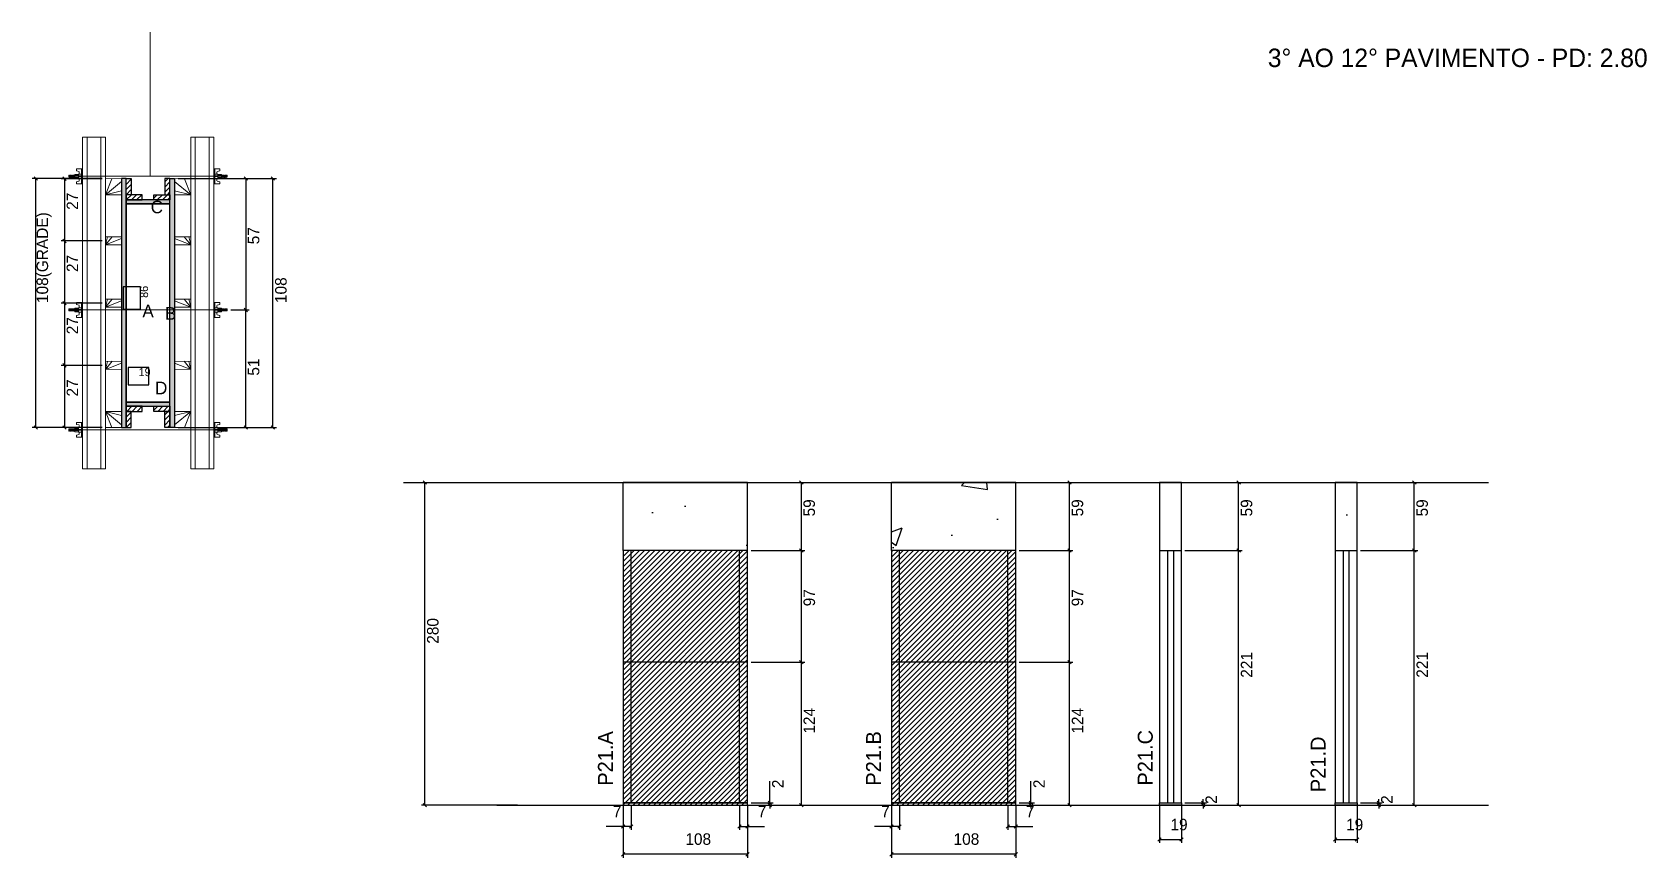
# Model space of a CAD drawing. Header units: metres. Extents: x 4281 to 5683, y 6329 to 7045.
import ezdxf

# ---------------------------------------------------------------- set-up
doc = ezdxf.new("R2010")
doc.units = ezdxf.units.M
for name, color, linetype in [('CHAPA', 7, 'Continuous'), ('COTA', 7, 'Continuous'), ('Hachura', 7, 'Continuous'), ('Madeira', 7, 'Continuous'), ('NIVEL 2° PAV.', 7, 'Continuous'), ('NOMENCLATURA', 7, 'Continuous'), ('Nível', 7, 'Continuous'), ('Painéis', 7, 'Continuous'), ('Perfil Metálico', 7, 'Continuous'), ('SARR_2.2x7', 7, 'Continuous'), ('SARRAFO', 7, 'Continuous'), ('Texto Seção', 7, 'Continuous'), ('TEXTO_GERAL', 7, 'Continuous')]:
    doc.layers.add(name, color=color, linetype=linetype)

msp = doc.modelspace()

# ---------------------------------------------------------------- hatches: boundary and pattern name
at = {"layer": 'COTA'}
h = msp.add_hatch(dxfattribs=at)
h.set_pattern_fill('AR-CONC')
h.paths.add_polyline_path([(4794.5, 6654.7), (4794.5, 6595.7), (4902.5, 6595.7), (4902.5, 6654.7), (4794.5, 6654.7)])
h = msp.add_hatch(dxfattribs=at)
h.set_pattern_fill('AR-CONC')
h.paths.add_polyline_path([(5027.4, 6654.7), (5027.4, 6595.7), (5135.4, 6595.7), (5135.4, 6654.7), (5027.4, 6654.7)])
h = msp.add_hatch(dxfattribs=at)
h.set_pattern_fill('AR-CONC')
h.paths.add_polyline_path([(5279.2, 6595.7), (5279.2, 6654.7), (5260.2, 6654.7), (5260.2, 6595.7), (5279.2, 6595.7)])
h = msp.add_hatch(dxfattribs=at)
h.set_pattern_fill('AR-CONC')
h.paths.add_polyline_path([(5431.7, 6595.7), (5431.7, 6654.7), (5412.7, 6654.7), (5412.7, 6595.7), (5431.7, 6595.7)])
at = {"layer": 'Hachura'}
h = msp.add_hatch(color=7, dxfattribs=at)
h.dxf.hatch_style = 1
h.paths.add_polyline_path([(4363, 6918.4), (4359, 6918.4), (4359, 6702.4), (4363, 6702.4), (4363, 6918.4)])
h = msp.add_hatch(color=7, dxfattribs=at)
h.dxf.hatch_style = 1
h.paths.add_polyline_path([(4363, 6918.4), (4359, 6918.4), (4359, 6702.4), (4363, 6702.4), (4363, 6918.4)])
h = msp.add_hatch(dxfattribs=at)
h.set_pattern_fill('ANSI31')
h.paths.add_polyline_path([(4363, 6904.4), (4367.4, 6904.4), (4367.4, 6918.4), (4363, 6918.4), (4363, 6904.4)])
h = msp.add_hatch(dxfattribs=at)
h.set_pattern_fill('ANSI31')
h.paths.add_polyline_path([(4401, 6904.4), (4396.6, 6904.4), (4396.6, 6918.4), (4401, 6918.4), (4401, 6904.4)])
h = msp.add_hatch(color=7, dxfattribs=at)
h.dxf.hatch_style = 1
h.paths.add_polyline_path([(4401, 6918.4), (4405, 6918.4), (4405, 6702.4), (4401, 6702.4), (4401, 6918.4)])
h = msp.add_hatch(color=7, dxfattribs=at)
h.dxf.hatch_style = 1
h.paths.add_polyline_path([(4401, 6918.4), (4405, 6918.4), (4405, 6702.4), (4401, 6702.4), (4401, 6918.4)])
h = msp.add_hatch(dxfattribs=at)
h.set_pattern_fill('ANSI31')
h.paths.add_polyline_path([(4363, 6900), (4363, 6904.4), (4377, 6904.4), (4377, 6900), (4363, 6900)])
h = msp.add_hatch(color=7, dxfattribs=at)
h.dxf.hatch_style = 1
h.paths.add_polyline_path([(4401, 6896.4), (4401, 6900), (4363, 6900), (4363, 6896.4), (4401, 6896.4)])
h = msp.add_hatch(color=7, dxfattribs=at)
h.dxf.hatch_style = 1
h.paths.add_polyline_path([(4401, 6896.4), (4401, 6900), (4363, 6900), (4363, 6896.4), (4401, 6896.4)])
h = msp.add_hatch(dxfattribs=at)
h.set_pattern_fill('ANSI31')
h.paths.add_polyline_path([(4401, 6900), (4401, 6904.4), (4387, 6904.4), (4387, 6900), (4401, 6900)])
h = msp.add_hatch(color=7, dxfattribs=at)
h.dxf.hatch_style = 1
h.paths.add_polyline_path([(4401, 6720.8), (4401, 6724.4), (4363, 6724.4), (4363, 6720.8), (4401, 6720.8)])
h = msp.add_hatch(color=7, dxfattribs=at)
h.dxf.hatch_style = 1
h.paths.add_polyline_path([(4401, 6720.8), (4401, 6724.4), (4363, 6724.4), (4363, 6720.8), (4401, 6720.8)])
h = msp.add_hatch(dxfattribs=at)
h.set_pattern_fill('ANSI31')
h.paths.add_polyline_path([(4363, 6716.4), (4363, 6720.8), (4377, 6720.8), (4377, 6716.4), (4363, 6716.4)])
h = msp.add_hatch(dxfattribs=at)
h.set_pattern_fill('ANSI31')
h.paths.add_polyline_path([(4363, 6716.4), (4367.4, 6716.4), (4367.4, 6702.4), (4363, 6702.4), (4363, 6716.4)])
h = msp.add_hatch(dxfattribs=at)
h.set_pattern_fill('ANSI31')
h.paths.add_polyline_path([(4401, 6716.4), (4401, 6720.8), (4387, 6720.8), (4387, 6716.4), (4401, 6716.4)])
h = msp.add_hatch(dxfattribs=at)
h.set_pattern_fill('ANSI31')
h.paths.add_polyline_path([(4401, 6716.4), (4396.6, 6716.4), (4396.6, 6702.4), (4401, 6702.4), (4401, 6716.4)])
h = msp.add_hatch(dxfattribs=at)
h.set_pattern_fill('ANSI31')
h.paths.add_polyline_path([(4902.5, 6595.7), (4794.5, 6595.7), (4794.5, 6374.7), (4902.5, 6374.7), (4902.5, 6595.7)])
h = msp.add_hatch(dxfattribs=at)
h.set_pattern_fill('ANSI31')
h.paths.add_polyline_path([(5135.4, 6595.7), (5027.4, 6595.7), (5027.4, 6374.7), (5135.4, 6374.7), (5135.4, 6595.7)])

# ---------------------------------------------------------------- linework, layer by layer
at = {"layer": 'CHAPA', "color": 1, "lineweight": 25}
for points in [[(4363, 6918.4), (4359, 6918.4), (4359, 6702.4), (4363, 6702.4)], [(4363, 6918.4), (4359, 6918.4), (4359, 6702.4), (4363, 6702.4)], [(4401, 6918.4), (4405, 6918.4), (4405, 6702.4), (4401, 6702.4)], [(4401, 6918.4), (4405, 6918.4), (4405, 6702.4), (4401, 6702.4)], [(4401, 6896.4), (4401, 6900), (4363, 6900), (4363, 6896.4)], [(4401, 6896.4), (4401, 6900), (4363, 6900), (4363, 6896.4)], [(4401, 6720.8), (4401, 6724.4), (4363, 6724.4), (4363, 6720.8)], [(4401, 6720.8), (4401, 6724.4), (4363, 6724.4), (4363, 6720.8)]]:
    msp.add_lwpolyline(points, close=True, dxfattribs=at)
at = {"layer": 'COTA', "color": 241, "lineweight": 25}
for p, q in [((4342, 6918.4), (4281.5, 6918.4)), ((4284.5, 6702.4), (4284.5, 6918.4)), ((4342, 6918.3), (4306.4, 6918.3)), ((4309.4, 6918.3), (4309.4, 6864.3)), ((4408, 6918.4), (4493.4, 6918.4)), ((4442, 6918.4), (4469.8, 6918.4)), ((4466.8, 6918.4), (4466.8, 6804.4)), ((4490.4, 6702.4), (4490.4, 6918.4)), ((4342, 6864.3), (4306.4, 6864.3)), ((4342, 6864.3), (4306.4, 6864.3)), ((4309.4, 6864.3), (4309.4, 6810.3)), ((4342, 6810.3), (4306.4, 6810.3)), ((4342, 6810.3), (4306.4, 6810.3)), ((4309.4, 6810.3), (4309.4, 6756.3)), ((4453.8, 6804.4), (4469.8, 6804.4)), ((4453.8, 6804.4), (4469.8, 6804.4)), ((4466.8, 6702.4), (4466.8, 6804.4)), ((4342, 6756.3), (4306.4, 6756.3)), ((4342, 6756.3), (4306.4, 6756.3)), ((4309.4, 6756.3), (4309.4, 6702.3)), ((4342, 6702.4), (4281.5, 6702.4)), ((4342, 6702.3), (4306.4, 6702.3)), ((4408, 6702.4), (4493.4, 6702.4)), ((4442, 6702.4), (4469.8, 6702.4)), ((4902.5, 6654.7), (4794.5, 6654.7)), ((4794.5, 6595.7), (4794.5, 6654.7)), ((4902.5, 6595.7), (4902.5, 6654.7)), ((5135.4, 6654.7), (5027.4, 6654.7)), ((5027.4, 6595.7), (5027.4, 6654.7)), ((5135.4, 6595.7), (5135.4, 6654.7))]:
    msp.add_line(p, q, dxfattribs=at)
at = {"layer": 'COTA', "color": 0, "lineweight": 25}
for p, q in [((4286, 6916.9), (4283, 6919.9)), ((4310.9, 6916.8), (4307.9, 6919.8)), ((4468.3, 6916.9), (4465.3, 6919.9)), ((4491.9, 6916.9), (4488.9, 6919.9)), ((4307.9, 6865.8), (4310.9, 6862.8)), ((4310.9, 6862.8), (4307.9, 6865.8)), ((4307.9, 6811.8), (4310.9, 6808.8)), ((4310.9, 6808.8), (4307.9, 6811.8)), ((4468.3, 6802.9), (4465.3, 6805.9)), ((4465.3, 6805.9), (4468.3, 6802.9)), ((4307.9, 6757.8), (4310.9, 6754.8)), ((4310.9, 6754.8), (4307.9, 6757.8)), ((4283, 6703.9), (4286, 6700.9)), ((4307.9, 6703.8), (4310.9, 6700.8)), ((4465.3, 6703.9), (4468.3, 6700.9)), ((4488.9, 6703.9), (4491.9, 6700.9)), ((4950.7, 6653.2), (4947.7, 6656.2)), ((5183.5, 6653.2), (5180.5, 6656.2)), ((5330.4, 6653.2), (5327.4, 6656.2)), ((5482.9, 6653.2), (5479.9, 6656.2)), ((4950.7, 6594.2), (4947.7, 6597.2)), ((4947.7, 6597.2), (4950.7, 6594.2)), ((5183.5, 6594.2), (5180.5, 6597.2)), ((5180.5, 6597.2), (5183.5, 6594.2)), ((5327.4, 6597.2), (5330.4, 6594.2)), ((5330.4, 6594.2), (5327.4, 6597.2)), ((5479.9, 6597.2), (5482.9, 6594.2)), ((5482.9, 6594.2), (5479.9, 6597.2)), ((4950.7, 6497.2), (4947.7, 6500.2)), ((4947.7, 6500.2), (4950.7, 6497.2)), ((5183.5, 6497.2), (5180.5, 6500.2)), ((5180.5, 6500.2), (5183.5, 6497.2)), ((4920.3, 6378.2), (4923.3, 6375.2)), ((5147.1, 6378.2), (5150.1, 6375.2)), ((5296.6, 6378.2), (5299.6, 6375.2)), ((5449.1, 6378.2), (5452.1, 6375.2)), ((4923.3, 6373.2), (4920.3, 6376.2)), ((4947.7, 6376.2), (4950.7, 6373.2)), ((5150.1, 6373.2), (5147.1, 6376.2)), ((5180.5, 6376.2), (5183.5, 6373.2)), ((5299.6, 6373.2), (5296.6, 6376.2)), ((5327.4, 6376.2), (5330.4, 6373.2)), ((5452.1, 6373.2), (5449.1, 6376.2)), ((5479.9, 6376.2), (5482.9, 6373.2)), ((4796, 6357.6), (4793, 6354.6)), ((4800, 6354.6), (4803, 6357.6)), ((4897, 6357.6), (4894, 6354.6)), ((4901, 6354.6), (4904, 6357.6)), ((5028.9, 6357.6), (5025.9, 6354.6)), ((5032.9, 6354.6), (5035.9, 6357.6)), ((5129.9, 6357.6), (5126.9, 6354.6)), ((5133.9, 6354.6), (5136.9, 6357.6)), ((5261.7, 6346.3), (5258.7, 6343.3)), ((5277.7, 6343.3), (5280.7, 6346.3)), ((5414.2, 6346.3), (5411.2, 6343.3)), ((5430.2, 6343.3), (5433.2, 6346.3)), ((4796, 6333.5), (4793, 6330.5)), ((4901, 6330.5), (4904, 6333.5)), ((5028.9, 6333.5), (5025.9, 6330.5)), ((5133.9, 6330.5), (5136.9, 6333.5))]:
    msp.add_line(p, q, dxfattribs=at)
at = {"layer": 'COTA', "color": 180, "lineweight": 25}
for p, q in [((4375.5, 6824.6), (4360.5, 6824.6)), ((4360.5, 6824.6), (4360.5, 6805.2)), ((4375.5, 6805.2), (4375.5, 6824.6)), ((4360.5, 6805.2), (4375.5, 6805.2)), ((4382.8, 6754.5), (4364.8, 6754.5)), ((4364.8, 6754.5), (4364.8, 6739.5)), ((4382.8, 6739.5), (4382.8, 6754.5)), ((4364.8, 6739.5), (4382.8, 6739.5))]:
    msp.add_line(p, q, dxfattribs=at)
at = {"layer": 'COTA', "color": 4, "lineweight": 25}
for p, q in [((4905.5, 6654.7), (4952.2, 6654.7)), ((4949.2, 6595.7), (4949.2, 6654.7)), ((5138.4, 6654.7), (5185, 6654.7)), ((5182, 6595.7), (5182, 6654.7)), ((5282.2, 6654.7), (5331.9, 6654.7)), ((5328.9, 6595.7), (5328.9, 6654.7)), ((5434.7, 6654.7), (5484.4, 6654.7)), ((5481.4, 6595.7), (5481.4, 6654.7)), ((4905.5, 6595.7), (4952.2, 6595.7)), ((4905.5, 6595.7), (4952.2, 6595.7)), ((4949.2, 6498.7), (4949.2, 6595.7)), ((5138.4, 6595.7), (5185, 6595.7)), ((5138.4, 6595.7), (5185, 6595.7)), ((5182, 6498.7), (5182, 6595.7)), ((5282.2, 6595.7), (5331.9, 6595.7)), ((5282.2, 6595.7), (5331.9, 6595.7)), ((5328.9, 6374.7), (5328.9, 6595.7)), ((5434.7, 6595.7), (5484.4, 6595.7)), ((5434.7, 6595.7), (5484.4, 6595.7)), ((5481.4, 6374.7), (5481.4, 6595.7)), ((4905.5, 6498.7), (4952.2, 6498.7)), ((4905.5, 6498.7), (4952.2, 6498.7)), ((4949.2, 6374.7), (4949.2, 6498.7)), ((5138.4, 6498.7), (5185, 6498.7)), ((5138.4, 6498.7), (5185, 6498.7)), ((5182, 6374.7), (5182, 6498.7)), ((4921.8, 6376.7), (4921.8, 6395.5)), ((5148.6, 6376.7), (5148.6, 6395.5)), ((5298.1, 6376.7), (5298.1, 6379.7)), ((5450.6, 6376.7), (5450.6, 6379.7)), ((4794.5, 6373.7), (4794.5, 6329)), ((4794.5, 6371.7), (4794.5, 6353.1)), ((4801.5, 6373.7), (4801.5, 6353.1)), ((4895.5, 6373.7), (4895.5, 6353.1)), ((4902.5, 6373.7), (4902.5, 6329)), ((4902.5, 6371.7), (4902.5, 6353.1)), ((4905.5, 6376.7), (4924.8, 6376.7)), ((4905.5, 6374.7), (4924.8, 6374.7)), ((4905.5, 6374.7), (4952.2, 6374.7)), ((4921.8, 6374.7), (4921.8, 6376.7)), ((4921.8, 6374.7), (4921.8, 6371.7)), ((5027.4, 6373.7), (5027.4, 6329)), ((5027.4, 6371.7), (5027.4, 6353.1)), ((5034.4, 6373.7), (5034.4, 6353.1)), ((5128.4, 6373.7), (5128.4, 6353.1)), ((5135.4, 6373.7), (5135.4, 6329)), ((5135.4, 6371.7), (5135.4, 6353.1)), ((5138.4, 6376.7), (5151.6, 6376.7)), ((5138.4, 6374.7), (5151.6, 6374.7)), ((5138.4, 6374.7), (5185, 6374.7)), ((5148.6, 6374.7), (5148.6, 6376.7)), ((5148.6, 6374.7), (5148.6, 6371.7)), ((5260.2, 6373.7), (5260.2, 6341.8)), ((5279.2, 6373.7), (5279.2, 6341.8)), ((5282.2, 6376.7), (5301.1, 6376.7)), ((5282.2, 6374.7), (5301.1, 6374.7)), ((5282.2, 6374.7), (5331.9, 6374.7)), ((5298.1, 6374.7), (5298.1, 6376.7)), ((5298.1, 6374.7), (5298.1, 6371.7)), ((5412.7, 6373.7), (5412.7, 6341.8)), ((5431.7, 6373.7), (5431.7, 6341.8)), ((5434.7, 6376.7), (5453.6, 6376.7)), ((5434.7, 6374.7), (5453.6, 6374.7)), ((5434.7, 6374.7), (5484.4, 6374.7)), ((5450.6, 6374.7), (5450.6, 6376.7)), ((5450.6, 6374.7), (5450.6, 6371.7)), ((4794.5, 6356.1), (4779.8, 6356.1)), ((4801.5, 6356.1), (4794.5, 6356.1)), ((4895.5, 6356.1), (4902.5, 6356.1)), ((4902.5, 6356.1), (4917.2, 6356.1)), ((5027.4, 6356.1), (5012.6, 6356.1)), ((5034.4, 6356.1), (5027.4, 6356.1)), ((5128.4, 6356.1), (5135.4, 6356.1)), ((5135.4, 6356.1), (5150.1, 6356.1)), ((5260.2, 6344.8), (5279.2, 6344.8)), ((5412.7, 6344.8), (5431.7, 6344.8)), ((4902.5, 6332), (4794.5, 6332)), ((5135.4, 6332), (5027.4, 6332))]:
    msp.add_line(p, q, dxfattribs=at)
at = {"layer": 'COTA', "color": 241, "lineweight": 25}
for points in [[(5279.2, 6595.7), (5279.2, 6654.7), (5260.2, 6654.7), (5260.2, 6595.7)], [(5431.7, 6595.7), (5431.7, 6654.7), (5412.7, 6654.7), (5412.7, 6595.7)]]:
    msp.add_lwpolyline(points, dxfattribs=at)
at = {"layer": 'Hachura', "color": 0, "lineweight": 9}
for p, q in [((4325, 6926.8), (4319.9, 6926.8)), ((4319.9, 6926.8), (4319.9, 6925.1)), ((4319.9, 6925.1), (4322.1, 6924.6)), ((4324.1, 6926.8), (4324.1, 6913.9)), ((4324.1, 6926.8), (4324.1, 6921.7)), ((4324.1, 6926.7), (4325, 6926.7)), ((4324.1, 6926.5), (4325, 6926.5)), ((4324.1, 6926.1), (4325, 6926.1)), ((4324.1, 6925.7), (4325, 6925.7)), ((4324.1, 6924.8), (4325, 6924.8)), ((4325, 6913.9), (4325, 6926.8)), ((4439, 6913.9), (4439, 6926.8)), ((4439, 6926.8), (4444.2, 6926.8)), ((4440, 6926.7), (4439, 6926.7)), ((4440, 6926.5), (4439, 6926.5)), ((4440, 6926.1), (4439, 6926.1)), ((4440, 6925.7), (4439, 6925.7)), ((4440, 6924.8), (4439, 6924.8)), ((4439.9, 6926.8), (4439.9, 6913.9)), ((4439.9, 6926.8), (4439.9, 6921.7)), ((4444.2, 6925.1), (4442, 6924.6)), ((4444.2, 6926.8), (4444.2, 6925.1)), ((4313.6, 6921.4), (4313.2, 6921.1)), ((4313.2, 6921.1), (4313.2, 6919.8)), ((4313.6, 6919.5), (4313.2, 6919.8)), ((4313.9, 6921.4), (4313.6, 6921.4)), ((4313.6, 6919.5), (4313.6, 6921.4)), ((4314.2, 6919.5), (4313.6, 6920.8)), ((4314.1, 6919.4), (4313.6, 6920.5)), ((4313.6, 6920), (4313.9, 6919.3)), ((4313.6, 6919.7), (4313.7, 6919.5)), ((4313.9, 6921.4), (4314.8, 6919.5)), ((4313.9, 6921.4), (4314.8, 6919.5)), ((4314, 6921.5), (4315.1, 6919.3)), ((4315.3, 6919.4), (4314.2, 6921.5)), ((4314.2, 6919.5), (4314.8, 6919.5)), ((4315, 6921.4), (4314.4, 6921.4)), ((4315.4, 6919.5), (4314.4, 6921.4)), ((4315, 6921.4), (4316, 6919.5)), ((4315.1, 6921.5), (4316.2, 6919.3)), ((4316.4, 6919.4), (4315.4, 6921.5)), ((4316, 6919.5), (4315.4, 6919.5)), ((4316.2, 6921.4), (4315.6, 6921.4)), ((4316.5, 6919.5), (4315.6, 6921.4)), ((4315.8, 6921.4), (4315.6, 6921.4)), ((4316.2, 6921.4), (4317.2, 6919.5)), ((4316.3, 6921.5), (4317.4, 6919.3)), ((4317.6, 6919.4), (4316.5, 6921.5)), ((4316.7, 6919.5), (4316.5, 6919.5)), ((4317.4, 6921.4), (4316.7, 6921.4)), ((4317.7, 6919.5), (4316.7, 6921.4)), ((4316.7, 6919.5), (4317.2, 6919.5)), ((4317.4, 6921.4), (4318.3, 6919.5)), ((4318.3, 6920.2), (4317.7, 6921.5)), ((4317.7, 6919.5), (4318.3, 6919.5)), ((4318.3, 6920.5), (4317.9, 6921.4)), ((4318.3, 6921.4), (4317.9, 6921.4)), ((4318.3, 6918.7), (4318.3, 6922)), ((4318.3, 6922), (4321.5, 6922)), ((4318.3, 6921), (4321.5, 6921)), ((4318.3, 6919.5), (4321.5, 6919.5)), ((4321.5, 6918.7), (4318.3, 6918.7)), ((4318.4, 6918.7), (4318.4, 6922)), ((4319.9, 6915.6), (4322.1, 6916.2)), ((4319.9, 6913.9), (4319.9, 6915.6)), ((4324.1, 6913.9), (4319.9, 6913.9)), ((4321.5, 6922.3), (4321.5, 6918.4)), ((4324.1, 6922.3), (4321.5, 6922.3)), ((4321.5, 6918.4), (4321.5, 6918.7)), ((4321.5, 6918.4), (4321.5, 6918.7)), ((4321.5, 6918.4), (4324.1, 6918.4)), ((4324.1, 6920.7), (4322.1, 6920.7)), ((4322.1, 6920.2), (4324.1, 6920.2)), ((4322.3, 6924.2), (4322.3, 6922.3)), ((4322.3, 6916.5), (4322.3, 6918.4)), ((4324.1, 6923.4), (4325, 6923.4)), ((4324.1, 6920.4), (4324.1, 6922.3)), ((4324.1, 6921.7), (4324.1, 6921)), ((4324.1, 6920.4), (4325, 6920.4)), ((4324.1, 6917.3), (4325, 6917.3)), ((4324.1, 6915.9), (4325, 6915.9)), ((4324.1, 6915.1), (4325, 6915.1)), ((4324.1, 6914.6), (4325, 6914.6)), ((4324.1, 6914.3), (4325, 6914.3)), ((4324.1, 6914.1), (4325, 6914.1)), ((4324.1, 6913.9), (4325, 6913.9)), ((4324.4, 6921.3), (4324.2, 6921.3)), ((4324.3, 6919.4), (4324.7, 6919.4)), ((4324.9, 6921.3), (4324.4, 6921.3)), ((4325, 6914.9), (4325, 6922.7)), ((4440, 6923.4), (4439, 6923.4)), ((4439, 6914.9), (4439, 6922.7)), ((4439.9, 6920.4), (4439, 6920.4)), ((4440, 6917.3), (4439, 6917.3)), ((4440, 6915.9), (4439, 6915.9)), ((4440, 6915.1), (4439, 6915.1)), ((4440, 6914.6), (4439, 6914.6)), ((4440, 6914.3), (4439, 6914.3)), ((4440, 6914.1), (4439, 6914.1)), ((4439.9, 6913.9), (4439, 6913.9)), ((4439.2, 6921.3), (4439.6, 6921.3)), ((4439.8, 6919.4), (4439.4, 6919.4)), ((4439.6, 6921.3), (4439.8, 6921.3)), ((4439.9, 6920.4), (4439.9, 6922.3)), ((4439.9, 6922.3), (4442.5, 6922.3)), ((4439.9, 6921.7), (4439.9, 6921)), ((4439.9, 6920.7), (4441.9, 6920.7)), ((4441.9, 6920.2), (4439.9, 6920.2)), ((4442.5, 6918.4), (4439.9, 6918.4)), ((4439.9, 6913.9), (4444.2, 6913.9)), ((4441.7, 6924.2), (4441.7, 6922.3)), ((4441.7, 6916.5), (4441.7, 6918.4)), ((4444.2, 6915.6), (4442, 6916.2)), ((4442.5, 6922.3), (4442.5, 6918.4)), ((4445.7, 6922), (4442.5, 6922)), ((4445.7, 6921), (4442.5, 6921)), ((4445.7, 6919.5), (4442.5, 6919.5)), ((4442.5, 6918.7), (4445.7, 6918.7)), ((4442.5, 6918.4), (4442.5, 6918.7)), ((4442.5, 6918.4), (4442.5, 6918.7)), ((4444.2, 6913.9), (4444.2, 6915.6)), ((4445.7, 6918.7), (4445.7, 6922)), ((4445.7, 6918.7), (4445.7, 6922)), ((4445.7, 6920.2), (4446.4, 6921.5)), ((4446.7, 6921.4), (4445.7, 6919.5)), ((4445.7, 6920.5), (4446.2, 6921.4)), ((4445.7, 6921.4), (4446.2, 6921.4)), ((4446.4, 6919.5), (4445.7, 6919.5)), ((4446.4, 6919.5), (4447.4, 6921.4)), ((4446.5, 6919.4), (4447.5, 6921.5)), ((4447.8, 6921.5), (4446.7, 6919.3)), ((4446.7, 6921.4), (4447.4, 6921.4)), ((4447.9, 6921.4), (4446.9, 6919.5)), ((4447.3, 6919.5), (4446.9, 6919.5)), ((4447.3, 6919.5), (4447.5, 6919.5)), ((4447.5, 6919.5), (4448.5, 6921.4)), ((4447.6, 6919.4), (4448.7, 6921.5)), ((4448.9, 6921.5), (4447.9, 6919.3)), ((4447.9, 6921.4), (4448.5, 6921.4)), ((4449, 6921.4), (4448.1, 6919.5)), ((4448.1, 6919.5), (4448.7, 6919.5)), ((4448.3, 6921.4), (4448.5, 6921.4)), ((4448.7, 6919.5), (4449.7, 6921.4)), ((4448.8, 6919.4), (4449.9, 6921.5)), ((4450.1, 6921.5), (4449, 6919.3)), ((4449, 6921.4), (4449.7, 6921.4)), ((4450.2, 6921.4), (4449.2, 6919.5)), ((4450.2, 6921.4), (4449.2, 6919.5)), ((4449.9, 6919.5), (4449.2, 6919.5)), ((4449.9, 6919.5), (4450.5, 6920.8)), ((4449.9, 6919.4), (4450.5, 6920.5)), ((4450.2, 6921.4), (4450.5, 6921.4)), ((4450.5, 6920), (4450.2, 6919.3)), ((4450.5, 6919.7), (4450.4, 6919.5)), ((4450.5, 6921.4), (4450.8, 6921.1)), ((4450.5, 6919.5), (4450.5, 6921.4)), ((4450.5, 6919.5), (4450.8, 6919.8)), ((4450.8, 6921.1), (4450.8, 6919.8)), ((4313.6, 6805.4), (4313.2, 6805.1)), ((4313.2, 6805.1), (4313.2, 6803.8)), ((4313.6, 6803.5), (4313.2, 6803.8)), ((4313.9, 6805.4), (4313.6, 6805.4)), ((4313.6, 6803.5), (4313.6, 6805.4)), ((4314.2, 6803.5), (4313.6, 6804.8)), ((4314.1, 6803.4), (4313.6, 6804.5)), ((4313.6, 6804), (4313.9, 6803.3)), ((4313.6, 6803.7), (4313.7, 6803.5)), ((4313.9, 6805.4), (4314.8, 6803.5)), ((4313.9, 6805.4), (4314.8, 6803.5)), ((4314, 6805.5), (4315.1, 6803.3)), ((4315.3, 6803.4), (4314.2, 6805.5)), ((4314.2, 6803.5), (4314.8, 6803.5)), ((4315, 6805.4), (4314.4, 6805.4)), ((4315.4, 6803.5), (4314.4, 6805.4)), ((4315, 6805.4), (4316, 6803.5)), ((4315.1, 6805.5), (4316.2, 6803.3)), ((4316.4, 6803.4), (4315.4, 6805.5)), ((4316, 6803.5), (4315.4, 6803.5)), ((4316.2, 6805.4), (4315.6, 6805.4)), ((4316.5, 6803.5), (4315.6, 6805.4)), ((4315.8, 6805.4), (4315.6, 6805.4)), ((4316.2, 6805.4), (4317.2, 6803.5)), ((4316.3, 6805.5), (4317.4, 6803.3)), ((4317.6, 6803.4), (4316.5, 6805.5)), ((4316.7, 6803.5), (4316.5, 6803.5)), ((4317.4, 6805.4), (4316.7, 6805.4)), ((4317.7, 6803.5), (4316.7, 6805.4)), ((4316.7, 6803.5), (4317.2, 6803.5)), ((4317.4, 6805.4), (4318.3, 6803.5)), ((4318.3, 6804.2), (4317.7, 6805.5)), ((4317.7, 6803.5), (4318.3, 6803.5)), ((4318.3, 6804.5), (4317.9, 6805.4)), ((4318.3, 6805.4), (4317.9, 6805.4)), ((4318.3, 6802.7), (4318.3, 6806)), ((4318.3, 6806), (4321.5, 6806)), ((4318.3, 6805), (4321.5, 6805)), ((4318.3, 6803.5), (4321.5, 6803.5)), ((4321.5, 6802.7), (4318.3, 6802.7)), ((4318.4, 6802.7), (4318.4, 6806)), ((4325, 6810.8), (4319.9, 6810.8)), ((4319.9, 6810.8), (4319.9, 6809.1)), ((4319.9, 6809.1), (4322.1, 6808.6)), ((4319.9, 6799.6), (4322.1, 6800.2)), ((4319.9, 6797.9), (4319.9, 6799.6)), ((4321.5, 6806.3), (4321.5, 6802.4)), ((4324.1, 6806.3), (4321.5, 6806.3)), ((4321.5, 6802.4), (4321.5, 6802.7)), ((4321.5, 6802.4), (4321.5, 6802.7)), ((4321.5, 6802.4), (4324.1, 6802.4)), ((4324.1, 6804.7), (4322.1, 6804.7)), ((4322.1, 6804.2), (4324.1, 6804.2)), ((4322.3, 6808.2), (4322.3, 6806.3)), ((4322.3, 6800.5), (4322.3, 6802.4)), ((4324.1, 6810.8), (4324.1, 6797.9)), ((4324.1, 6810.8), (4324.1, 6805.7)), ((4324.1, 6810.7), (4325, 6810.7)), ((4324.1, 6810.5), (4325, 6810.5)), ((4324.1, 6810.1), (4325, 6810.1)), ((4324.1, 6809.7), (4325, 6809.7)), ((4324.1, 6808.8), (4325, 6808.8)), ((4324.1, 6807.4), (4325, 6807.4)), ((4324.1, 6804.4), (4324.1, 6806.3)), ((4324.1, 6805.7), (4324.1, 6805)), ((4324.1, 6804.4), (4325, 6804.4)), ((4324.1, 6801.3), (4325, 6801.3)), ((4324.1, 6799.9), (4325, 6799.9)), ((4324.1, 6799.1), (4325, 6799.1)), ((4324.1, 6798.6), (4325, 6798.6)), ((4324.4, 6805.3), (4324.2, 6805.3)), ((4324.3, 6803.4), (4324.7, 6803.4)), ((4324.9, 6805.3), (4324.4, 6805.3)), ((4325, 6797.9), (4325, 6810.8)), ((4325, 6798.9), (4325, 6806.7)), ((4439, 6797.9), (4439, 6810.8)), ((4439, 6810.8), (4444.2, 6810.8)), ((4440, 6810.7), (4439, 6810.7)), ((4440, 6810.5), (4439, 6810.5)), ((4440, 6810.1), (4439, 6810.1)), ((4440, 6809.7), (4439, 6809.7)), ((4440, 6808.8), (4439, 6808.8)), ((4440, 6807.4), (4439, 6807.4)), ((4439, 6798.9), (4439, 6806.7)), ((4439.9, 6804.4), (4439, 6804.4)), ((4440, 6801.3), (4439, 6801.3)), ((4440, 6799.9), (4439, 6799.9)), ((4440, 6799.1), (4439, 6799.1)), ((4440, 6798.6), (4439, 6798.6)), ((4439.2, 6805.3), (4439.6, 6805.3)), ((4439.8, 6803.4), (4439.4, 6803.4)), ((4439.6, 6805.3), (4439.8, 6805.3)), ((4439.9, 6810.8), (4439.9, 6797.9)), ((4439.9, 6810.8), (4439.9, 6805.7)), ((4439.9, 6804.4), (4439.9, 6806.3)), ((4439.9, 6806.3), (4442.5, 6806.3)), ((4439.9, 6805.7), (4439.9, 6805)), ((4439.9, 6804.7), (4441.9, 6804.7)), ((4441.9, 6804.2), (4439.9, 6804.2)), ((4442.5, 6802.4), (4439.9, 6802.4)), ((4441.7, 6808.2), (4441.7, 6806.3)), ((4441.7, 6800.5), (4441.7, 6802.4)), ((4444.2, 6809.1), (4442, 6808.6)), ((4444.2, 6799.6), (4442, 6800.2)), ((4442.5, 6806.3), (4442.5, 6802.4)), ((4445.7, 6806), (4442.5, 6806)), ((4445.7, 6805), (4442.5, 6805)), ((4445.7, 6803.5), (4442.5, 6803.5)), ((4442.5, 6802.7), (4445.7, 6802.7)), ((4442.5, 6802.4), (4442.5, 6802.7)), ((4442.5, 6802.4), (4442.5, 6802.7)), ((4444.2, 6810.8), (4444.2, 6809.1)), ((4444.2, 6797.9), (4444.2, 6799.6)), ((4445.7, 6802.7), (4445.7, 6806)), ((4445.7, 6802.7), (4445.7, 6806)), ((4445.7, 6804.2), (4446.4, 6805.5)), ((4446.7, 6805.4), (4445.7, 6803.5)), ((4445.7, 6804.5), (4446.2, 6805.4)), ((4445.7, 6805.4), (4446.2, 6805.4)), ((4446.4, 6803.5), (4445.7, 6803.5)), ((4446.4, 6803.5), (4447.4, 6805.4)), ((4446.5, 6803.4), (4447.5, 6805.5)), ((4447.8, 6805.5), (4446.7, 6803.3)), ((4446.7, 6805.4), (4447.4, 6805.4)), ((4447.9, 6805.4), (4446.9, 6803.5)), ((4447.3, 6803.5), (4446.9, 6803.5)), ((4447.3, 6803.5), (4447.5, 6803.5)), ((4447.5, 6803.5), (4448.5, 6805.4)), ((4447.6, 6803.4), (4448.7, 6805.5)), ((4448.9, 6805.5), (4447.9, 6803.3)), ((4447.9, 6805.4), (4448.5, 6805.4)), ((4449, 6805.4), (4448.1, 6803.5)), ((4448.1, 6803.5), (4448.7, 6803.5)), ((4448.3, 6805.4), (4448.5, 6805.4)), ((4448.7, 6803.5), (4449.7, 6805.4)), ((4448.8, 6803.4), (4449.9, 6805.5)), ((4450.1, 6805.5), (4449, 6803.3)), ((4449, 6805.4), (4449.7, 6805.4)), ((4450.2, 6805.4), (4449.2, 6803.5)), ((4450.2, 6805.4), (4449.2, 6803.5)), ((4449.9, 6803.5), (4449.2, 6803.5)), ((4449.9, 6803.5), (4450.5, 6804.8)), ((4449.9, 6803.4), (4450.5, 6804.5)), ((4450.2, 6805.4), (4450.5, 6805.4)), ((4450.5, 6804), (4450.2, 6803.3)), ((4450.5, 6803.7), (4450.4, 6803.5)), ((4450.5, 6805.4), (4450.8, 6805.1)), ((4450.5, 6803.5), (4450.5, 6805.4)), ((4450.5, 6803.5), (4450.8, 6803.8)), ((4450.8, 6805.1), (4450.8, 6803.8)), ((4324.1, 6797.9), (4319.9, 6797.9)), ((4324.1, 6798.3), (4325, 6798.3)), ((4324.1, 6798.1), (4325, 6798.1)), ((4324.1, 6797.9), (4325, 6797.9)), ((4440, 6798.3), (4439, 6798.3)), ((4440, 6798.1), (4439, 6798.1)), ((4439.9, 6797.9), (4439, 6797.9)), ((4439.9, 6797.9), (4444.2, 6797.9)), ((4313.6, 6701.3), (4313.2, 6700.9)), ((4313.2, 6699.6), (4313.2, 6700.9)), ((4313.6, 6700.7), (4313.9, 6701.4)), ((4314.1, 6701.4), (4313.6, 6700.2)), ((4313.6, 6701), (4313.7, 6701.3)), ((4314.2, 6701.3), (4313.6, 6700)), ((4313.6, 6701.3), (4313.6, 6699.3)), ((4313.9, 6699.3), (4314.8, 6701.3)), ((4313.9, 6699.3), (4314.8, 6701.3)), ((4314, 6699.3), (4315.1, 6701.4)), ((4315.3, 6701.4), (4314.2, 6699.2)), ((4314.2, 6701.3), (4314.8, 6701.3)), ((4315.4, 6701.3), (4314.4, 6699.3)), ((4315, 6699.3), (4316, 6701.3)), ((4315.1, 6699.3), (4316.2, 6701.4)), ((4316.4, 6701.4), (4315.4, 6699.2)), ((4316, 6701.3), (4315.4, 6701.3)), ((4316.5, 6701.3), (4315.6, 6699.3)), ((4316.2, 6699.3), (4317.2, 6701.3)), ((4316.3, 6699.3), (4317.4, 6701.4)), ((4317.6, 6701.4), (4316.5, 6699.2)), ((4316.7, 6701.3), (4316.5, 6701.3)), ((4316.7, 6701.3), (4317.2, 6701.3)), ((4317.7, 6701.3), (4316.7, 6699.3)), ((4317.4, 6699.3), (4318.3, 6701.3)), ((4317.7, 6701.3), (4318.3, 6701.3)), ((4318.3, 6700.5), (4317.7, 6699.2)), ((4318.3, 6702), (4318.3, 6698.7)), ((4321.5, 6702), (4318.3, 6702)), ((4318.3, 6701.3), (4321.5, 6701.3)), ((4318.4, 6702), (4318.4, 6698.7)), ((4324.1, 6706.8), (4319.9, 6706.8)), ((4319.9, 6706.8), (4319.9, 6705.1)), ((4319.9, 6705.1), (4322.1, 6704.6)), ((4321.5, 6698.4), (4321.5, 6702.3)), ((4321.5, 6702.3), (4324.1, 6702.3)), ((4321.5, 6702.3), (4321.5, 6702)), ((4321.5, 6702.3), (4321.5, 6702)), ((4322.1, 6700.6), (4324.1, 6700.6)), ((4322.3, 6704.2), (4322.3, 6702.3)), ((4324.1, 6693.9), (4324.1, 6706.8)), ((4324.1, 6706.8), (4325, 6706.8)), ((4324.1, 6706.7), (4325, 6706.7)), ((4324.1, 6706.5), (4325, 6706.5)), ((4324.1, 6706.1), (4325, 6706.1)), ((4324.1, 6705.7), (4325, 6705.7)), ((4324.1, 6704.8), (4325, 6704.8)), ((4324.1, 6703.4), (4325, 6703.4)), ((4324.1, 6700.4), (4324.1, 6698.4)), ((4324.1, 6700.4), (4325, 6700.4)), ((4324.3, 6701.3), (4324.7, 6701.3)), ((4325, 6706.8), (4325, 6693.9)), ((4325, 6705.9), (4325, 6698)), ((4439, 6706.8), (4439, 6693.9)), ((4439.9, 6706.8), (4439, 6706.8)), ((4440, 6706.7), (4439, 6706.7)), ((4440, 6706.5), (4439, 6706.5)), ((4440, 6706.1), (4439, 6706.1)), ((4439, 6705.9), (4439, 6698)), ((4440, 6705.7), (4439, 6705.7)), ((4440, 6704.8), (4439, 6704.8)), ((4440, 6703.4), (4439, 6703.4)), ((4439.9, 6700.4), (4439, 6700.4)), ((4439.8, 6701.3), (4439.4, 6701.3)), ((4439.9, 6693.9), (4439.9, 6706.8)), ((4439.9, 6706.8), (4444.2, 6706.8)), ((4442.5, 6702.3), (4439.9, 6702.3)), ((4441.9, 6700.6), (4439.9, 6700.6)), ((4439.9, 6700.4), (4439.9, 6698.4)), ((4441.7, 6704.2), (4441.7, 6702.3)), ((4444.2, 6705.1), (4442, 6704.6)), ((4442.5, 6698.4), (4442.5, 6702.3)), ((4442.5, 6702.3), (4442.5, 6702)), ((4442.5, 6702.3), (4442.5, 6702)), ((4442.5, 6702), (4445.7, 6702)), ((4445.7, 6701.3), (4442.5, 6701.3)), ((4444.2, 6706.8), (4444.2, 6705.1)), ((4445.7, 6702), (4445.7, 6698.7)), ((4445.7, 6702), (4445.7, 6698.7)), ((4446.4, 6701.3), (4445.7, 6701.3)), ((4446.7, 6699.3), (4445.7, 6701.3)), ((4445.7, 6700.5), (4446.4, 6699.2)), ((4446.4, 6701.3), (4447.4, 6699.3)), ((4446.5, 6701.4), (4447.5, 6699.2)), ((4447.8, 6699.3), (4446.7, 6701.4)), ((4447.3, 6701.3), (4446.9, 6701.3)), ((4447.9, 6699.3), (4446.9, 6701.3)), ((4447.3, 6701.3), (4447.5, 6701.3)), ((4447.5, 6701.3), (4448.5, 6699.3)), ((4447.6, 6701.4), (4448.7, 6699.2)), ((4448.9, 6699.3), (4447.9, 6701.4)), ((4448.1, 6701.3), (4448.7, 6701.3)), ((4449, 6699.3), (4448.1, 6701.3)), ((4448.7, 6701.3), (4449.7, 6699.3)), ((4448.8, 6701.4), (4449.9, 6699.2)), ((4450.1, 6699.3), (4449, 6701.4)), ((4450.2, 6699.3), (4449.2, 6701.3)), ((4449.9, 6701.3), (4449.2, 6701.3)), ((4450.2, 6699.3), (4449.2, 6701.3)), ((4449.9, 6701.4), (4450.5, 6700.2)), ((4449.9, 6701.3), (4450.5, 6700)), ((4450.5, 6700.7), (4450.2, 6701.4)), ((4450.5, 6701), (4450.4, 6701.3)), ((4450.5, 6701.3), (4450.8, 6700.9)), ((4450.5, 6701.3), (4450.5, 6699.3)), ((4450.8, 6699.6), (4450.8, 6700.9)), ((4313.6, 6699.3), (4313.2, 6699.6)), ((4313.9, 6699.3), (4313.6, 6699.3)), ((4315, 6699.3), (4314.4, 6699.3)), ((4316.2, 6699.3), (4315.6, 6699.3)), ((4315.8, 6699.3), (4315.6, 6699.3)), ((4317.4, 6699.3), (4316.7, 6699.3)), ((4318.3, 6700.2), (4317.9, 6699.3)), ((4318.3, 6699.3), (4317.9, 6699.3)), ((4318.3, 6699.7), (4321.5, 6699.7)), ((4318.3, 6698.7), (4321.5, 6698.7)), ((4319.9, 6695.6), (4322.1, 6696.2)), ((4319.9, 6693.9), (4319.9, 6695.6)), ((4325, 6693.9), (4319.9, 6693.9)), ((4324.1, 6698.4), (4321.5, 6698.4)), ((4324.1, 6700), (4322.1, 6700)), ((4322.3, 6696.5), (4322.3, 6698.4)), ((4324.1, 6699.1), (4324.1, 6699.7)), ((4324.1, 6693.9), (4324.1, 6699.1)), ((4324.1, 6697.3), (4325, 6697.3)), ((4324.1, 6695.9), (4325, 6695.9)), ((4324.1, 6695.1), (4325, 6695.1)), ((4324.1, 6694.6), (4325, 6694.6)), ((4324.1, 6694.3), (4325, 6694.3)), ((4324.1, 6694.1), (4325, 6694.1)), ((4324.4, 6699.4), (4324.2, 6699.4)), ((4324.9, 6699.4), (4324.4, 6699.4)), ((4440, 6697.3), (4439, 6697.3)), ((4440, 6695.9), (4439, 6695.9)), ((4440, 6695.1), (4439, 6695.1)), ((4440, 6694.6), (4439, 6694.6)), ((4440, 6694.3), (4439, 6694.3)), ((4440, 6694.1), (4439, 6694.1)), ((4439, 6693.9), (4444.2, 6693.9)), ((4439.2, 6699.4), (4439.6, 6699.4)), ((4439.6, 6699.4), (4439.8, 6699.4)), ((4439.9, 6700), (4441.9, 6700)), ((4439.9, 6699.1), (4439.9, 6699.7)), ((4439.9, 6693.9), (4439.9, 6699.1)), ((4439.9, 6698.4), (4442.5, 6698.4)), ((4441.7, 6696.5), (4441.7, 6698.4)), ((4444.2, 6695.6), (4442, 6696.2)), ((4445.7, 6699.7), (4442.5, 6699.7)), ((4445.7, 6698.7), (4442.5, 6698.7)), ((4444.2, 6693.9), (4444.2, 6695.6)), ((4445.7, 6700.2), (4446.2, 6699.3)), ((4445.7, 6699.3), (4446.2, 6699.3)), ((4446.7, 6699.3), (4447.4, 6699.3)), ((4447.9, 6699.3), (4448.5, 6699.3)), ((4448.3, 6699.3), (4448.5, 6699.3)), ((4449, 6699.3), (4449.7, 6699.3)), ((4450.2, 6699.3), (4450.5, 6699.3)), ((4450.5, 6699.3), (4450.8, 6699.6))]:
    msp.add_line(p, q, dxfattribs=at)
at = {"layer": 'Hachura', "color": 251, "lineweight": 9}
for p, q in [((4449.8, 6920.4), (4318, 6920.4)), ((4449.8, 6804.4), (4318, 6804.4)), ((4449.8, 6700.4), (4318, 6700.4))]:
    msp.add_line(p, q, dxfattribs=at)
at = {"layer": 'Madeira', "color": 126, "lineweight": 18}
for p, q in [((4345, 6904.3), (4350.4, 6918.3)), ((4345, 6904.3), (4359, 6915.9)), ((4419, 6904.3), (4405, 6915.9)), ((4419, 6904.3), (4413.6, 6918.3)), ((4345, 6904.3), (4359, 6907.8)), ((4419, 6904.3), (4405, 6907.8)), ((4345, 6860.8), (4350.8, 6867.9)), ((4345, 6860.8), (4346.8, 6867.8)), ((4345, 6860.8), (4359, 6866.3)), ((4419, 6860.8), (4405, 6866.3)), ((4419, 6860.8), (4413.3, 6867.9)), ((4419, 6860.8), (4417.3, 6867.8)), ((4345, 6806.8), (4350.8, 6813.9)), ((4345, 6806.8), (4346.8, 6813.8)), ((4419, 6806.8), (4413.3, 6813.9)), ((4419, 6806.8), (4417.3, 6813.8)), ((4345, 6806.8), (4359, 6812.3)), ((4419, 6806.8), (4405, 6812.3)), ((4345, 6752.8), (4350.8, 6759.9)), ((4345, 6752.8), (4346.8, 6759.8)), ((4345, 6752.8), (4359, 6758.3)), ((4419, 6752.8), (4405, 6758.3)), ((4419, 6752.8), (4413.3, 6759.9)), ((4419, 6752.8), (4417.3, 6759.8)), ((4345, 6716.3), (4359, 6704.8)), ((4345, 6716.3), (4359, 6712.9)), ((4345, 6716.3), (4350.5, 6702.4)), ((4419, 6716.3), (4405, 6704.8)), ((4419, 6716.3), (4405, 6712.9)), ((4419, 6716.3), (4413.6, 6702.4))]:
    msp.add_line(p, q, dxfattribs=at)
for points in [[(4345, 6702.3), (4359, 6702.4), (4359, 6918.4), (4345, 6918.3)], [(4345, 6904.3), (4359, 6904.4), (4359, 6918.4), (4345, 6918.3)], [(4419, 6702.3), (4405, 6702.4), (4405, 6918.4), (4419, 6918.3)], [(4419, 6904.3), (4405, 6904.4), (4405, 6918.4), (4419, 6918.3)], [(4345, 6860.8), (4345, 6867.8), (4359, 6867.9), (4359, 6860.9)], [(4419, 6860.8), (4419, 6867.8), (4405, 6867.9), (4405, 6860.9)], [(4345, 6806.8), (4345, 6813.8), (4359, 6813.9), (4359, 6806.9)], [(4419, 6806.8), (4419, 6813.8), (4405, 6813.9), (4405, 6806.9)], [(4345, 6752.8), (4345, 6759.8), (4359, 6759.9), (4359, 6752.9)], [(4419, 6752.8), (4419, 6759.8), (4405, 6759.9), (4405, 6752.9)], [(4345, 6716.3), (4359, 6716.4), (4359, 6702.4), (4345, 6702.3)], [(4419, 6716.3), (4405, 6716.4), (4405, 6702.4), (4419, 6702.3)]]:
    msp.add_lwpolyline(points, close=True, dxfattribs=at)
at = {"layer": 'NIVEL 2° PAV.', "color": 4, "lineweight": 25}
for p, q in [((4619.2, 6654.7), (4625.3, 6654.7)), ((4622.3, 6374.7), (4622.3, 6654.7)), ((4702.9, 6374.7), (4619.3, 6374.7))]:
    msp.add_line(p, q, dxfattribs=at)
at = {"layer": 'NIVEL 2° PAV.', "color": 0, "lineweight": 25}
for p, q in [((4623.8, 6653.2), (4620.8, 6656.2)), ((4620.8, 6376.2), (4623.8, 6373.2))]:
    msp.add_line(p, q, dxfattribs=at)
at = {"layer": 'Nível', "color": 4, "lineweight": 25}
for p, q in [((4603.7, 6654.7), (5545.7, 6654.7)), ((4684.7, 6374.7), (5545.7, 6374.7))]:
    msp.add_line(p, q, dxfattribs=at)
at = {"layer": 'Painéis', "color": 200, "lineweight": 25}
for p, q in [((4794.5, 6595.7), (4794.5, 6374.7)), ((4902.5, 6595.7), (4794.5, 6595.7)), ((4902.5, 6374.7), (4902.5, 6595.7)), ((5027.4, 6595.7), (5027.4, 6374.7)), ((5135.4, 6595.7), (5027.4, 6595.7)), ((5135.4, 6374.7), (5135.4, 6595.7)), ((5260.2, 6595.7), (5260.2, 6376.7)), ((5260.2, 6595.7), (5279.2, 6595.7)), ((5279.2, 6376.7), (5279.2, 6595.7)), ((5412.7, 6595.7), (5412.7, 6376.7)), ((5412.7, 6595.7), (5431.7, 6595.7)), ((5431.7, 6376.7), (5431.7, 6595.7)), ((4902.5, 6498.7), (4794.5, 6498.7)), ((5135.4, 6498.7), (5027.4, 6498.7)), ((4794.5, 6376.7), (4902.5, 6376.7)), ((5027.4, 6376.7), (5135.4, 6376.7)), ((5260.2, 6376.7), (5279.2, 6376.7)), ((5412.7, 6376.7), (5431.7, 6376.7))]:
    msp.add_line(p, q, dxfattribs=at)
for points in [[(4363, 6724.4), (4401, 6724.4), (4401, 6896.4), (4363, 6896.4)], [(4902.5, 6376.7), (4794.5, 6376.7), (4794.5, 6374.7), (4902.5, 6374.7)], [(5135.4, 6376.7), (5027.4, 6376.7), (5027.4, 6374.7), (5135.4, 6374.7)], [(5260.2, 6376.7), (5279.2, 6376.7), (5279.2, 6374.7), (5260.2, 6374.7)], [(5412.7, 6376.7), (5431.7, 6376.7), (5431.7, 6374.7), (5412.7, 6374.7)]]:
    msp.add_lwpolyline(points, close=True, dxfattribs=at)
at = {"layer": 'Perfil Metálico', "color": 224, "lineweight": 18}
for points in [[(4325, 6954.4), (4345, 6954.4), (4345, 6666.4), (4325, 6666.4)], [(4341, 6666.4), (4329, 6666.4), (4329, 6954.4), (4341, 6954.4)], [(4439, 6954.4), (4419, 6954.4), (4419, 6666.4), (4439, 6666.4)], [(4423, 6666.4), (4435, 6666.4), (4435, 6954.4), (4423, 6954.4)]]:
    msp.add_lwpolyline(points, close=True, dxfattribs=at)
at = {"layer": 'SARR_2.2x7', "color": 40, "lineweight": 25}
for p, q in [((4801.5, 6498.7), (4801.5, 6595.7)), ((4895.5, 6498.7), (4895.5, 6595.7)), ((5034.4, 6498.7), (5034.4, 6595.7)), ((5128.4, 6498.7), (5128.4, 6595.7)), ((5267.2, 6595.7), (5267.2, 6376.7)), ((5272.2, 6595.7), (5272.2, 6376.7)), ((5419.7, 6595.7), (5419.7, 6376.7)), ((5424.7, 6595.7), (5424.7, 6376.7)), ((4801.5, 6376.7), (4801.5, 6498.7)), ((4895.5, 6376.7), (4895.5, 6498.7)), ((5034.4, 6376.7), (5034.4, 6498.7)), ((5128.4, 6376.7), (5128.4, 6498.7))]:
    msp.add_line(p, q, dxfattribs=at)
at = {"layer": 'SARRAFO', "color": 251, "lineweight": 25}
for points in [[(4367.4, 6918.4), (4367.4, 6904.4), (4363, 6904.4), (4363, 6918.4)], [(4396.6, 6918.4), (4396.6, 6904.4), (4401, 6904.4), (4401, 6918.4)], [(4377, 6904.4), (4363, 6904.4), (4363, 6900), (4377, 6900)], [(4387, 6904.4), (4401, 6904.4), (4401, 6900), (4387, 6900)], [(4377, 6720.8), (4363, 6720.8), (4363, 6716.4), (4377, 6716.4)], [(4367.4, 6702.4), (4367.4, 6716.4), (4363, 6716.4), (4363, 6702.4)], [(4387, 6720.8), (4401, 6720.8), (4401, 6716.4), (4387, 6716.4)], [(4396.6, 6702.4), (4396.6, 6716.4), (4401, 6716.4), (4401, 6702.4)]]:
    msp.add_lwpolyline(points, close=True, dxfattribs=at)
at = {"layer": 'Texto Seção', "color": 252, "lineweight": 15}
msp.add_line((4383.9, 6920.4), (4383.9, 7045.4), dxfattribs=at)

# ---------------------------------------------------------------- texts
at = {"layer": 'COTA', "color": 241, "lineweight": 25}
for s, p in [('27', (4321.3, 6891.3)), ('108(GRADE)', (4295.2, 6810.4)), ('57', (4478.6, 6861.4)), ('27', (4321.3, 6837.3)), ('108', (4502.3, 6810.4)), ('27', (4321.3, 6783.3)), ('51', (4478.6, 6747.4)), ('27', (4321.3, 6729.3))]:
    msp.add_text(s, height=10, rotation=90, dxfattribs=at).set_placement(p)
at = {"layer": 'COTA', "color": 1, "lineweight": 25}
msp.add_text('86', height=7, rotation=90, dxfattribs=at).set_placement((4382, 6814.9))
msp.add_text('19', height=7, dxfattribs=at).set_placement((4373.8, 6747))
at = {"layer": 'COTA', "color": 240, "lineweight": 25}
for s, p in [('59', (4961, 6625.2)), ('59', (5193.9, 6625.2)), ('59', (5340.7, 6625.2)), ('59', (5493.2, 6625.2)), ('97', (4961.1, 6547.2)), ('97', (5193.9, 6547.2)), ('221', (5340.8, 6485.2)), ('221', (5493.3, 6485.2)), ('124', (4961.1, 6436.7)), ('124', (5194, 6436.7)), ('2', (4933.8, 6389.4)), ('2', (5160.6, 6389.4)), ('2', (5310.1, 6375.7)), ('2', (5462.6, 6375.7))]:
    msp.add_text(s, height=10, rotation=90, dxfattribs=at).set_placement(p)
for s, p in [('7', (4785.6, 6364.2)), ('7', (4911.4, 6364.2)), ('7', (5018.5, 6364.2)), ('7', (5144.2, 6364.2)), ('108', (4848.5, 6340.2)), ('108', (5081.4, 6340.2)), ('19', (5269.7, 6352.8)), ('19', (5422.2, 6352.8))]:
    msp.add_text(s, height=10, dxfattribs=at).set_placement(p)
at = {"layer": 'NIVEL 2° PAV.', "color": 240, "lineweight": 25}
msp.add_text('280', height=10, rotation=90, dxfattribs=at).set_placement((4634.2, 6514.7))
at = {"layer": 'NOMENCLATURA', "color": 2, "lineweight": 25}
msp.add_text('3° AO 12° PAVIMENTO - PD: 2.80', height=16, dxfattribs=at).set_placement((5354.2, 7015.2))
at = {"layer": 'Texto Seção', "color": 7, "lineweight": 15}
for s, p in [('P21.A', (4785.6, 6391.5)), ('P21.B', (5018.4, 6391.5)), ('P21.C', (5254.3, 6391.6)), ('P21.D', (5404.4, 6385.9))]:
    msp.add_text(s, height=13, rotation=90, dxfattribs=at).set_placement(p)
at = {"layer": 'TEXTO_GERAL', "color": 7, "lineweight": 25}
for s, p in [('C', (4384.3, 6888.3)), ('A', (4377.1, 6798)), ('B', (4396.7, 6795.9)), ('D', (4388.1, 6731.2))]:
    msp.add_text(s, height=11, dxfattribs=at).set_placement(p)

doc.saveas('drawing.dxf')
